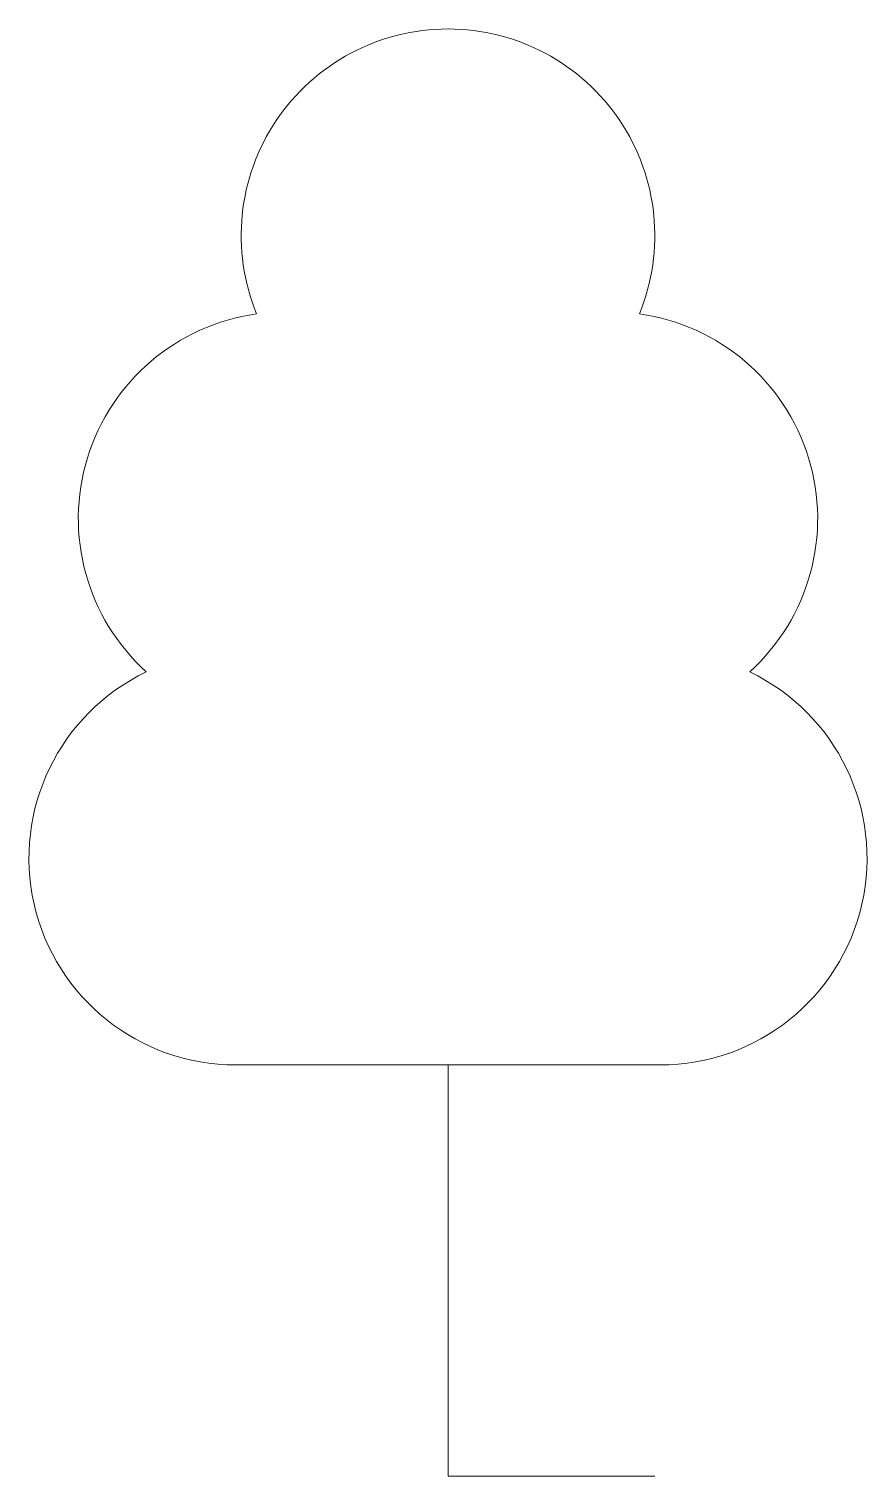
# Model space of a CAD drawing. Header units: millimetres. Extents: x -0.51 to 0.51, y 0 to 1.75.
import ezdxf

# ---------------------------------------------------------------- set-up
doc = ezdxf.new("R2010")
doc.units = ezdxf.units.MM
doc.linetypes.add('K5LT32768', pattern=[0])
doc.linetypes.add('K5LT32769', pattern=[0])

msp = doc.modelspace()

# ---------------------------------------------------------------- linework, layer by layer
at = {"color": 7, "linetype": 'K5LT32769', "lineweight": 18}
for p, q in [((0, 0.4971), (-0.2566, 0.4971)), ((0, 0.4971), (0.2566, 0.4971)), ((0, 0), (0, 0.4971)), ((0.25, 0), (0, 0))]:
    msp.add_line(p, q, dxfattribs=at)
at = {"color": 7, "linetype": 'K5LT32768', "lineweight": 18}
for centre, start, end in [((0, 1.5), 90, 202.242), ((0, 1.5), 337.758, 90), ((-0.1969, 1.1578), 97.9406, 227.8197), ((0.1969, 1.1578), 312.1803, 82.0594), ((-0.2566, 0.7471), 115.6346, 270), ((0.2566, 0.7471), 270, 64.3654)]:
    msp.add_arc(centre, 0.25, start, end, dxfattribs=at)

doc.saveas('drawing.dxf')
